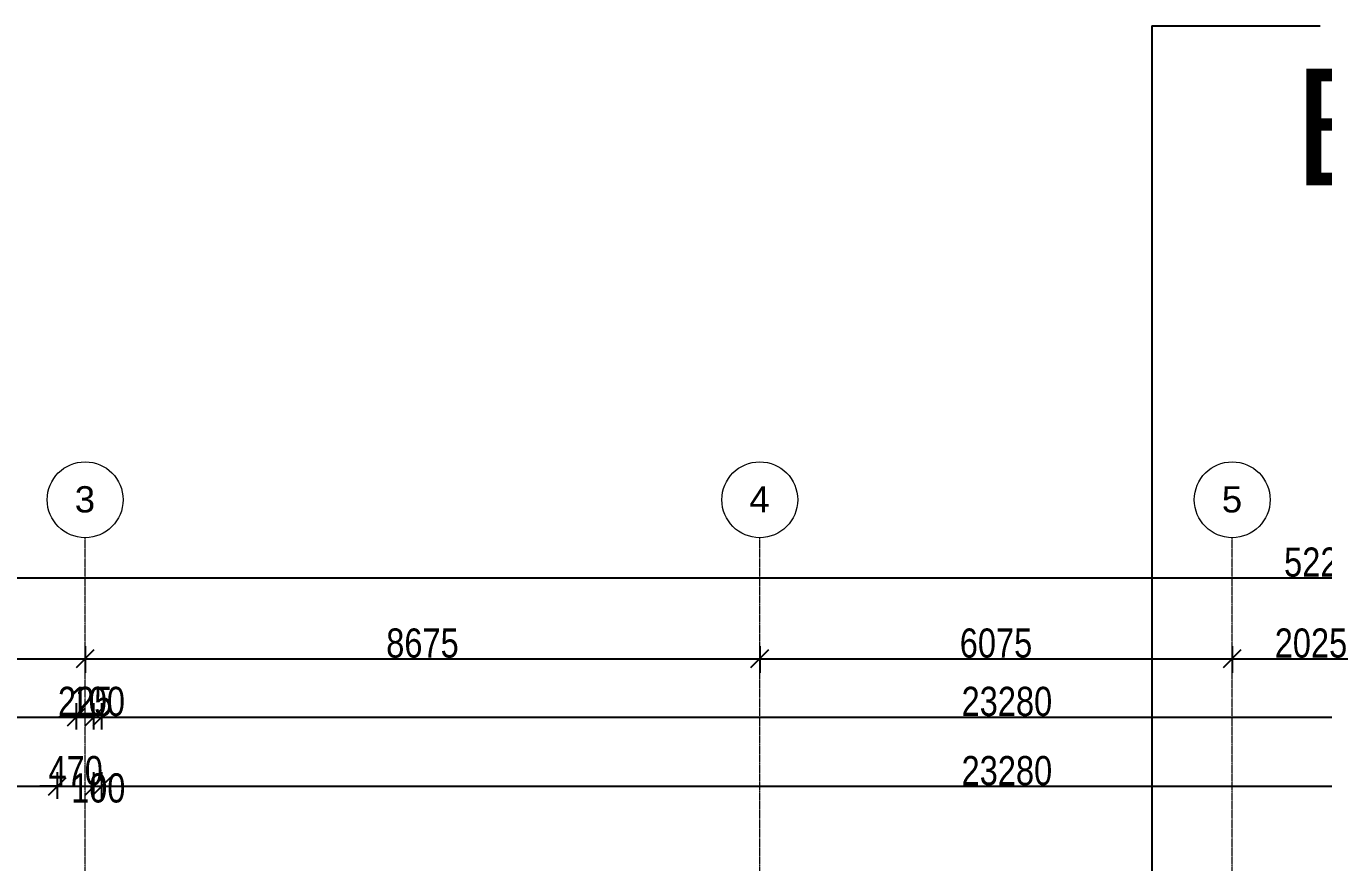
# Model space of a CAD drawing. Header units: millimetres. Extents: x -35190 to 411743, y -233114 to 23872.
# Drawn here: x 245877 to 262557, y 13122 to 23872 of the extents above; entities that cross this region are included whole.
import ezdxf

# ---------------------------------------------------------------- set-up
doc = ezdxf.new("R2010")
doc.units = ezdxf.units.MM
doc.linetypes.add('Grid Line', pattern=[22.225, 12.7, -3.175, 3.175, -3.175])
for name, color, linetype, lineweight in [('A-ANNO-DIMS', 211, 'Continuous', 9), ('G-ANNO-TEXT', 231, 'Continuous', 9), ('S-GRID', 1, 'Continuous', 9), ('S-GRID-IDEN', 1, 'Continuous', 9)]:
    doc.layers.add(name, color=color, linetype=linetype, lineweight=lineweight)
doc.styles.add('Arial_2', font='arial.ttf', dxfattribs={"height": 337.5})
doc.styles.add('Arial_3', font='arial.ttf', dxfattribs={"width": 0.8, "height": 375})
doc.styles.add('Arial_4', font='arial.ttf', dxfattribs={"height": 1500})
doc.dimstyles.new('main_4_5mm', dxfattribs={"dimscale": 304.8, "dimtxt": 382.597275, "dimasz": 0.738189, "dimexe": 0.590551, "dimexo": 0.0625, "dimgap": 0.024606, "dimtad": 1, "dimdec": 0, "dimzin": 0, "dimdsep": 46, "dimtxsty": 'Arial_3', "dimblk1": 'OBLIQUE', "dimblk2": 'OBLIQUE', "dimsah": 1, "dimcen": 0.09, "dimdle": 0.590551, "dimazin": 0, "dimtfac": 1, "dimtdec": 4, "dimtix": 1, "dimtmove": 0, "dimatfit": 3, "dimfxl": 0.590551, "dimfxlon": 1, "dimtvp": 1, "dimtolj": 1, "dimtzin": 0, "dimarcsym": 2})
doc.dimstyles.new('main_4_5mm_1', dxfattribs={"dimscale": 304.8, "dimtxt": 382.597275, "dimasz": 0.738189, "dimexe": 0.590551, "dimexo": 0.0625, "dimgap": 0.024606, "dimtad": 1, "dimdec": 0, "dimzin": 0, "dimdsep": 46, "dimtxsty": 'Arial_3', "dimblk1": 'OBLIQUE', "dimblk2": 'OBLIQUE', "dimsah": 1, "dimcen": 0.09, "dimdle": 0.590551, "dimazin": 0, "dimtfac": 1, "dimtdec": 4, "dimtix": 1, "dimtmove": 1, "dimatfit": 3, "dimfxl": 0.590551, "dimfxlon": 1, "dimtvp": 1, "dimtolj": 1, "dimtzin": 0, "dimarcsym": 2})

# ---------------------------------------------------------------- blocks, each defined once
blk = doc.blocks.new('Grid - M_Grid Head - Circle-24584-SECOND FLOOR')
at = {"layer": 'S-GRID-IDEN'}
blk.add_circle((0, 0), 6.5, dxfattribs=at)
blk = doc.blocks.new('_Oblique')
at = {"color": 0, "linetype": 'ByBlock', "lineweight": -2}
blk.add_line((-0.5, -0.5), (0.5, 0.5), dxfattribs=at)
blk = doc.blocks.new('*D5206')
at = {"layer": 'A-ANNO-DIMS', "color": 0, "lineweight": -2, "transparency": 16777216}
for p, q in [((244181, 13935), (244181, 14276)), ((246281, 13935), (246281, 14276)), ((244001, 14096), (246461, 14096))]:
    blk.add_line(p, q, dxfattribs=at)
at = {"layer": 'Defpoints', "color": 0, "transparency": 16777216}
for p in [(246281, 14096), (244181, 13916), (246281, 13916)]:
    blk.add_point(p, dxfattribs=at)
at = {"layer": 'A-ANNO-DIMS', "color": 0, "lineweight": -2, "transparency": 16777216, "xscale": 224.9999999999999, "yscale": 224.9999999999999, "zscale": 224.9999999999999, "rotation": 180}
blk.add_blockref('_Oblique', (244181, 14096), dxfattribs=at)
at = {"layer": 'A-ANNO-DIMS', "color": 0, "lineweight": -2, "transparency": 16777216, "xscale": 224.9999999999999, "yscale": 224.9999999999999, "zscale": 224.9999999999999}
blk.add_blockref('_Oblique', (246281, 14096), dxfattribs=at)
at = {"layer": 'A-ANNO-DIMS', "color": 0, "transparency": 16777216, "insert": (245231, 14295), "char_height": 375, "width": 1101.88, "attachment_point": 5, "style": 'Arial_3'}
blk.add_mtext('\\A1;2100', dxfattribs=at)
blk = doc.blocks.new('*D5207')
at = {"layer": 'A-ANNO-DIMS', "color": 0, "lineweight": -2, "transparency": 16777216}
for p, q in [((246281, 13935), (246281, 14276)), ((246751, 13935), (246751, 14276)), ((246281, 14096), (246056, 14096)), ((246281, 14096), (246751, 14096)), ((246751, 14096), (246976, 14096))]:
    blk.add_line(p, q, dxfattribs=at)
at = {"layer": 'Defpoints', "color": 0, "transparency": 16777216}
for p in [(246751, 14096), (246281, 13916), (246751, 13916)]:
    blk.add_point(p, dxfattribs=at)
at = {"layer": 'A-ANNO-DIMS', "color": 0, "lineweight": -2, "transparency": 16777216, "xscale": 224.9999999999999, "yscale": 224.9999999999999, "zscale": 224.9999999999999}
blk.add_blockref('_Oblique', (246281, 14096), dxfattribs=at)
at = {"layer": 'A-ANNO-DIMS', "color": 0, "lineweight": -2, "transparency": 16777216, "xscale": 224.9999999999999, "yscale": 224.9999999999999, "zscale": 224.9999999999999, "rotation": 180}
blk.add_blockref('_Oblique', (246751, 14096), dxfattribs=at)
at = {"layer": 'A-ANNO-DIMS', "color": 0, "transparency": 16777216, "insert": (246516, 14295), "char_height": 375, "width": 826.41, "attachment_point": 5, "style": 'Arial_3'}
blk.add_mtext('\\A1;470', dxfattribs=at)
blk = doc.blocks.new('*D5208')
at = {"layer": 'A-ANNO-DIMS', "color": 0, "lineweight": -2, "transparency": 16777216}
for p, q in [((246751, 13935), (246751, 14276)), ((246851, 13935), (246851, 14276)), ((246571, 14096), (247031, 14096))]:
    blk.add_line(p, q, dxfattribs=at)
at = {"layer": 'Defpoints', "color": 0, "transparency": 16777216}
for p in [(246851, 14096), (246751, 13916), (246851, 13916)]:
    blk.add_point(p, dxfattribs=at)
at = {"layer": 'A-ANNO-DIMS', "color": 0, "lineweight": -2, "transparency": 16777216, "xscale": 224.9999999999999, "yscale": 224.9999999999999, "zscale": 224.9999999999999, "rotation": 180}
blk.add_blockref('_Oblique', (246751, 14096), dxfattribs=at)
at = {"layer": 'A-ANNO-DIMS', "color": 0, "lineweight": -2, "transparency": 16777216, "xscale": 224.9999999999999, "yscale": 224.9999999999999, "zscale": 224.9999999999999}
blk.add_blockref('_Oblique', (246851, 14096), dxfattribs=at)
at = {"layer": 'A-ANNO-DIMS', "color": 0, "transparency": 16777216, "insert": (246457, 14262), "char_height": 375, "width": 826.41, "attachment_point": 1, "line_spacing_factor": 0.941778, "style": 'Arial_3'}
blk.add_mtext('\\A1;100', dxfattribs=at)
blk = doc.blocks.new('*D5209')
at = {"layer": 'A-ANNO-DIMS', "color": 0, "lineweight": -2, "transparency": 16777216}
for p, q in [((246851, 13935), (246851, 14276)), ((270131, 13935), (270131, 14276)), ((246671, 14096), (270311, 14096))]:
    blk.add_line(p, q, dxfattribs=at)
at = {"layer": 'Defpoints', "color": 0, "transparency": 16777216}
for p in [(270131, 14096), (246851, 13916), (270131, 13916)]:
    blk.add_point(p, dxfattribs=at)
at = {"layer": 'A-ANNO-DIMS', "color": 0, "lineweight": -2, "transparency": 16777216, "xscale": 224.9999999999999, "yscale": 224.9999999999999, "zscale": 224.9999999999999, "rotation": 180}
blk.add_blockref('_Oblique', (246851, 14096), dxfattribs=at)
at = {"layer": 'A-ANNO-DIMS', "color": 0, "lineweight": -2, "transparency": 16777216, "xscale": 224.9999999999999, "yscale": 224.9999999999999, "zscale": 224.9999999999999}
blk.add_blockref('_Oblique', (270131, 14096), dxfattribs=at)
at = {"layer": 'A-ANNO-DIMS', "color": 0, "transparency": 16777216, "insert": (258491, 14295), "char_height": 375, "width": 1377.35, "attachment_point": 5, "style": 'Arial_3'}
blk.add_mtext('\\A1;23280', dxfattribs=at)
blk = doc.blocks.new('*D5073')
at = {"layer": 'A-ANNO-DIMS', "color": 0, "lineweight": -2, "transparency": 16777216}
for p, q in [((236726, 14825), (236726, 15166)), ((246526, 14825), (246526, 15166)), ((236546, 14986), (246706, 14986))]:
    blk.add_line(p, q, dxfattribs=at)
at = {"layer": 'Defpoints', "color": 0, "transparency": 16777216}
for p in [(246526, 14986), (236726, 14806), (246526, 14806)]:
    blk.add_point(p, dxfattribs=at)
at = {"layer": 'A-ANNO-DIMS', "color": 0, "lineweight": -2, "transparency": 16777216, "xscale": 224.9999999999999, "yscale": 224.9999999999999, "zscale": 224.9999999999999, "rotation": 180}
blk.add_blockref('_Oblique', (236726, 14986), dxfattribs=at)
at = {"layer": 'A-ANNO-DIMS', "color": 0, "lineweight": -2, "transparency": 16777216, "xscale": 224.9999999999999, "yscale": 224.9999999999999, "zscale": 224.9999999999999}
blk.add_blockref('_Oblique', (246526, 14986), dxfattribs=at)
at = {"layer": 'A-ANNO-DIMS', "color": 0, "transparency": 16777216, "insert": (241626, 15185), "char_height": 375, "width": 1101.88, "attachment_point": 5, "style": 'Arial_3'}
blk.add_mtext('\\A1;9800', dxfattribs=at)
blk = doc.blocks.new('*D5074')
at = {"layer": 'A-ANNO-DIMS', "color": 0, "lineweight": -2, "transparency": 16777216}
for p, q in [((246526, 14825), (246526, 15166)), ((246751, 14825), (246751, 15166)), ((246526, 14986), (246301, 14986)), ((246526, 14986), (246751, 14986)), ((246751, 14986), (246976, 14986))]:
    blk.add_line(p, q, dxfattribs=at)
at = {"layer": 'Defpoints', "color": 0, "transparency": 16777216}
for p in [(246751, 14986), (246526, 14806), (246751, 14806)]:
    blk.add_point(p, dxfattribs=at)
at = {"layer": 'A-ANNO-DIMS', "color": 0, "lineweight": -2, "transparency": 16777216, "xscale": 224.9999999999999, "yscale": 224.9999999999999, "zscale": 224.9999999999999}
blk.add_blockref('_Oblique', (246526, 14986), dxfattribs=at)
at = {"layer": 'A-ANNO-DIMS', "color": 0, "lineweight": -2, "transparency": 16777216, "xscale": 224.9999999999999, "yscale": 224.9999999999999, "zscale": 224.9999999999999, "rotation": 180}
blk.add_blockref('_Oblique', (246751, 14986), dxfattribs=at)
at = {"layer": 'A-ANNO-DIMS', "color": 0, "transparency": 16777216, "insert": (246638, 15185), "char_height": 375, "width": 826.41, "attachment_point": 5, "style": 'Arial_3'}
blk.add_mtext('\\A1;225', dxfattribs=at)
blk = doc.blocks.new('*D5075')
at = {"layer": 'A-ANNO-DIMS', "color": 0, "lineweight": -2, "transparency": 16777216}
for p, q in [((246751, 14825), (246751, 15166)), ((246851, 14825), (246851, 15166)), ((246751, 14986), (246526, 14986)), ((246751, 14986), (246851, 14986)), ((246851, 14986), (247076, 14986))]:
    blk.add_line(p, q, dxfattribs=at)
at = {"layer": 'Defpoints', "color": 0, "transparency": 16777216}
for p in [(246851, 14986), (246751, 14806), (246851, 14806)]:
    blk.add_point(p, dxfattribs=at)
at = {"layer": 'A-ANNO-DIMS', "color": 0, "lineweight": -2, "transparency": 16777216, "xscale": 224.9999999999999, "yscale": 224.9999999999999, "zscale": 224.9999999999999}
blk.add_blockref('_Oblique', (246751, 14986), dxfattribs=at)
at = {"layer": 'A-ANNO-DIMS', "color": 0, "lineweight": -2, "transparency": 16777216, "xscale": 224.9999999999999, "yscale": 224.9999999999999, "zscale": 224.9999999999999, "rotation": 180}
blk.add_blockref('_Oblique', (246851, 14986), dxfattribs=at)
at = {"layer": 'A-ANNO-DIMS', "color": 0, "transparency": 16777216, "insert": (246801, 15185), "char_height": 375, "width": 826.41, "attachment_point": 5, "style": 'Arial_3'}
blk.add_mtext('\\A1;100', dxfattribs=at)
blk = doc.blocks.new('*D5076')
at = {"layer": 'A-ANNO-DIMS', "color": 0, "lineweight": -2, "transparency": 16777216}
for p, q in [((246851, 14825), (246851, 15166)), ((270131, 14825), (270131, 15166)), ((246671, 14986), (270311, 14986))]:
    blk.add_line(p, q, dxfattribs=at)
at = {"layer": 'Defpoints', "color": 0, "transparency": 16777216}
for p in [(270131, 14986), (246851, 14806), (270131, 14806)]:
    blk.add_point(p, dxfattribs=at)
at = {"layer": 'A-ANNO-DIMS', "color": 0, "lineweight": -2, "transparency": 16777216, "xscale": 224.9999999999999, "yscale": 224.9999999999999, "zscale": 224.9999999999999, "rotation": 180}
blk.add_blockref('_Oblique', (246851, 14986), dxfattribs=at)
at = {"layer": 'A-ANNO-DIMS', "color": 0, "lineweight": -2, "transparency": 16777216, "xscale": 224.9999999999999, "yscale": 224.9999999999999, "zscale": 224.9999999999999}
blk.add_blockref('_Oblique', (270131, 14986), dxfattribs=at)
at = {"layer": 'A-ANNO-DIMS', "color": 0, "transparency": 16777216, "insert": (258491, 15185), "char_height": 375, "width": 1377.35, "attachment_point": 5, "style": 'Arial_3'}
blk.add_mtext('\\A1;23280', dxfattribs=at)
blk = doc.blocks.new('*D5082')
at = {"layer": 'A-ANNO-DIMS', "color": 0, "lineweight": -2, "transparency": 16777216}
for p, q in [((241676, 15897), (241676, 15556)), ((246638, 15897), (246638, 15556)), ((241496, 15736), (246818, 15736))]:
    blk.add_line(p, q, dxfattribs=at)
at = {"layer": 'Defpoints', "color": 0, "transparency": 16777216}
for p in [(241676, 15916), (246638, 15916), (246638, 15736)]:
    blk.add_point(p, dxfattribs=at)
at = {"layer": 'A-ANNO-DIMS', "color": 0, "lineweight": -2, "transparency": 16777216, "xscale": 224.9999999999999, "yscale": 224.9999999999999, "zscale": 224.9999999999999, "rotation": 180}
blk.add_blockref('_Oblique', (241676, 15736), dxfattribs=at)
at = {"layer": 'A-ANNO-DIMS', "color": 0, "lineweight": -2, "transparency": 16777216, "xscale": 224.9999999999999, "yscale": 224.9999999999999, "zscale": 224.9999999999999}
blk.add_blockref('_Oblique', (246638, 15736), dxfattribs=at)
at = {"layer": 'A-ANNO-DIMS', "color": 0, "transparency": 16777216, "insert": (244157, 15935), "char_height": 375, "width": 1101.88, "attachment_point": 5, "style": 'Arial_3'}
blk.add_mtext('\\A1;4963', dxfattribs=at)
blk = doc.blocks.new('*D5083')
at = {"layer": 'A-ANNO-DIMS', "color": 0, "lineweight": -2, "transparency": 16777216}
for p, q in [((246638, 15897), (246638, 15556)), ((255313, 15897), (255313, 15556)), ((246458, 15736), (255493, 15736))]:
    blk.add_line(p, q, dxfattribs=at)
at = {"layer": 'Defpoints', "color": 0, "transparency": 16777216}
for p in [(246638, 15916), (255313, 15916), (255313, 15736)]:
    blk.add_point(p, dxfattribs=at)
at = {"layer": 'A-ANNO-DIMS', "color": 0, "lineweight": -2, "transparency": 16777216, "xscale": 224.9999999999999, "yscale": 224.9999999999999, "zscale": 224.9999999999999, "rotation": 180}
blk.add_blockref('_Oblique', (246638, 15736), dxfattribs=at)
at = {"layer": 'A-ANNO-DIMS', "color": 0, "lineweight": -2, "transparency": 16777216, "xscale": 224.9999999999999, "yscale": 224.9999999999999, "zscale": 224.9999999999999}
blk.add_blockref('_Oblique', (255313, 15736), dxfattribs=at)
at = {"layer": 'A-ANNO-DIMS', "color": 0, "transparency": 16777216, "insert": (250976, 15935), "char_height": 375, "width": 1101.88, "attachment_point": 5, "style": 'Arial_3'}
blk.add_mtext('\\A1;8675', dxfattribs=at)
blk = doc.blocks.new('*D5084')
at = {"layer": 'A-ANNO-DIMS', "color": 0, "lineweight": -2, "transparency": 16777216}
for p, q in [((255313, 15897), (255313, 15556)), ((261388, 15897), (261388, 15556)), ((255133, 15736), (261568, 15736))]:
    blk.add_line(p, q, dxfattribs=at)
at = {"layer": 'Defpoints', "color": 0, "transparency": 16777216}
for p in [(255313, 15916), (261388, 15916), (261388, 15736)]:
    blk.add_point(p, dxfattribs=at)
at = {"layer": 'A-ANNO-DIMS', "color": 0, "lineweight": -2, "transparency": 16777216, "xscale": 224.9999999999999, "yscale": 224.9999999999999, "zscale": 224.9999999999999, "rotation": 180}
blk.add_blockref('_Oblique', (255313, 15736), dxfattribs=at)
at = {"layer": 'A-ANNO-DIMS', "color": 0, "lineweight": -2, "transparency": 16777216, "xscale": 224.9999999999999, "yscale": 224.9999999999999, "zscale": 224.9999999999999}
blk.add_blockref('_Oblique', (261388, 15736), dxfattribs=at)
at = {"layer": 'A-ANNO-DIMS', "color": 0, "transparency": 16777216, "insert": (258351, 15935), "char_height": 375, "width": 1101.88, "attachment_point": 5, "style": 'Arial_3'}
blk.add_mtext('\\A1;6075', dxfattribs=at)
blk = doc.blocks.new('*D5085')
at = {"layer": 'A-ANNO-DIMS', "color": 0, "lineweight": -2, "transparency": 16777216}
for p, q in [((261388, 15897), (261388, 15556)), ((263413, 15897), (263413, 15556)), ((261208, 15736), (263593, 15736))]:
    blk.add_line(p, q, dxfattribs=at)
at = {"layer": 'Defpoints', "color": 0, "transparency": 16777216}
for p in [(261388, 15916), (263413, 15916), (263413, 15736)]:
    blk.add_point(p, dxfattribs=at)
at = {"layer": 'A-ANNO-DIMS', "color": 0, "lineweight": -2, "transparency": 16777216, "xscale": 224.9999999999999, "yscale": 224.9999999999999, "zscale": 224.9999999999999, "rotation": 180}
blk.add_blockref('_Oblique', (261388, 15736), dxfattribs=at)
at = {"layer": 'A-ANNO-DIMS', "color": 0, "lineweight": -2, "transparency": 16777216, "xscale": 224.9999999999999, "yscale": 224.9999999999999, "zscale": 224.9999999999999}
blk.add_blockref('_Oblique', (263413, 15736), dxfattribs=at)
at = {"layer": 'A-ANNO-DIMS', "color": 0, "transparency": 16777216, "insert": (262401, 15935), "char_height": 375, "width": 1101.88, "attachment_point": 5, "style": 'Arial_3'}
blk.add_mtext('\\A1;2025', dxfattribs=at)
blk = doc.blocks.new('*D5091')
at = {"layer": 'A-ANNO-DIMS', "color": 0, "lineweight": -2, "transparency": 16777216}
for p, q in [((236501, 16616), (236501, 16957)), ((288776, 16616), (288776, 16957)), ((236321, 16777), (288956, 16777))]:
    blk.add_line(p, q, dxfattribs=at)
at = {"layer": 'Defpoints', "color": 0, "transparency": 16777216}
for p in [(288776, 16777), (236501, 16597), (288776, 16597)]:
    blk.add_point(p, dxfattribs=at)
at = {"layer": 'A-ANNO-DIMS', "color": 0, "lineweight": -2, "transparency": 16777216, "xscale": 224.9999999999999, "yscale": 224.9999999999999, "zscale": 224.9999999999999, "rotation": 180}
blk.add_blockref('_Oblique', (236501, 16777), dxfattribs=at)
at = {"layer": 'A-ANNO-DIMS', "color": 0, "lineweight": -2, "transparency": 16777216, "xscale": 224.9999999999999, "yscale": 224.9999999999999, "zscale": 224.9999999999999}
blk.add_blockref('_Oblique', (288776, 16777), dxfattribs=at)
at = {"layer": 'A-ANNO-DIMS', "color": 0, "transparency": 16777216, "insert": (262638, 16976), "char_height": 375, "width": 1377.35, "attachment_point": 5, "style": 'Arial_3'}
blk.add_mtext('\\A1;52275', dxfattribs=at)

msp = doc.modelspace()

# ---------------------------------------------------------------- linework, layer by layer
for q in [(260355.5, -29344), (262517.3, 23872.4)]:
    msp.add_line((260355.5, 23872.4), q)
at = {"layer": 'S-GRID', "linetype": 'Grid Line'}
for p, q in [((246638.4, -24980.3), (246638.4, 17292.4)), ((255313.4, -24980.3), (255313.4, 17292.4)), ((261388.4, -24980.3), (261388.4, 17292.4))]:
    msp.add_line(p, q, dxfattribs=at)

# ---------------------------------------------------------------- block references
at = {"layer": 'S-GRID-IDEN', "xscale": 74.99999999999996, "yscale": 74.99999999999996, "zscale": 74.99999999999996}
for p in [(246638.4, 17779.9), (255313.4, 17779.9), (261388.4, 17779.9)]:
    msp.add_blockref('Grid - M_Grid Head - Circle-24584-SECOND FLOOR', p, dxfattribs=at)

# ---------------------------------------------------------------- texts
at = {"layer": 'G-ANNO-TEXT', "color": 7, "insert": (262169, 23321.2), "char_height": 1500, "width": 2560.888, "attachment_point": 1, "style": 'Arial_4', "bg_fill": 3, "box_fill_scale": 1.25, "bg_fill_color": 256, "bg_fill_true_color": 13158600, "bg_fill_transparency": 0}
msp.add_mtext('B', dxfattribs=at)

# ---------------------------------------------------------------- dimensions: what is measured, and where the dimension line sits
at = {"layer": 'A-ANNO-DIMS'}
for base, p1, p2, override, picture, middle in [((288775.9, 16777.3), (236500.9, 16597.3), (288775.9, 16597.3), {"dimpost": '<>', "dimfxl": 52275}, '*D5091', (262638.4, 16976.3)), ((246638.3786243, 15735.8510319), (241675.8786243, 15915.8510319), (246638.3786243, 15915.8510319), {"dimpost": '<>', "dimfxl": 4962.5}, '*D5082', (244157.1286243, 15934.9438013)), ((255313.4, 15735.9), (246638.4, 15915.9), (255313.4, 15915.9), {"dimpost": '<>', "dimfxl": 8675}, '*D5083', (250975.9, 15934.8)), ((261388.4, 15735.9), (255313.4, 15915.9), (261388.4, 15915.9), {"dimpost": '<>', "dimfxl": 6075}, '*D5084', (258350.9, 15934.8)), ((263413.4, 15735.9), (261388.4, 15915.9), (263413.4, 15915.9), {"dimpost": '<>', "dimfxl": 2025}, '*D5085', (262400.9, 15934.8)), ((246525.9, 14985.9), (236725.9, 14805.9), (246525.9, 14805.9), {"dimpost": '<>', "dimfxl": 9800}, '*D5073', (241625.9, 15184.8)), ((246750.9, 14985.9), (246525.9, 14805.9), (246750.9, 14805.9), {"dimpost": '<>', "dimfxl": 225}, '*D5074', (246638.4, 15184.8)), ((246850.9, 14985.9), (246750.9, 14805.9), (246850.9, 14805.9), {"dimpost": '<>', "dimfxl": 100}, '*D5075', (246800.9, 15184.8)), ((270130.9, 14985.9), (246850.9, 14805.9), (270130.9, 14805.9), {"dimpost": '<>', "dimfxl": 23280}, '*D5076', (258490.9, 15184.9)), ((246280.9, 14095.7), (244180.9, 13915.7), (246280.9, 13915.7), {"dimpost": '<>', "dimfxl": 2100}, '*D5206', (245230.9, 14294.7)), ((246750.9, 14095.7), (246280.9, 13915.7), (246750.9, 13915.7), {"dimpost": '<>', "dimfxl": 470}, '*D5207', (246515.9, 14294.7)), ((270130.9, 14095.7), (246850.9, 13915.7), (270130.9, 13915.7), {"dimpost": '<>', "dimfxl": 23280}, '*D5209', (258490.9, 14294.8))]:
    dim = msp.add_linear_dim(base=base, p1=p1, p2=p2, dimstyle='main_4_5mm', override=override, dxfattribs=at)
    dim.commit()
    dim.dimension.update_dxf_attribs({"geometry": picture, "text_midpoint": middle})
dim = msp.add_linear_dim(base=(246850.9, 14095.7), p1=(246750.9, 13915.7), p2=(246850.9, 13915.7), dimstyle='main_4_5mm_1', override={"dimpost": '<>', "dimfxl": 100}, dxfattribs=at)
dim.commit()
dim.dimension.update_dxf_attribs({"geometry": '*D5208', "text_midpoint": (246869.7, 13754.6), "dimtype": 160})

# ---------------------------------------------------------------- next in the draw order: texts
at = {"layer": 'S-GRID-IDEN', "char_height": 337.5, "width": 318.671, "attachment_point": 1, "style": 'Arial_2', "bg_fill": 3, "box_fill_scale": 1.25, "bg_fill_color": 256, "bg_fill_true_color": 13158600, "bg_fill_transparency": 0}
for s, insert in [('3', (246504.4, 17954.4)), ('4', (255179.4, 17954.4)), ('5', (261254.4, 17954.4))]:
    msp.add_mtext(s, dxfattribs=dict(at, insert=insert))

doc.saveas('drawing.dxf')
